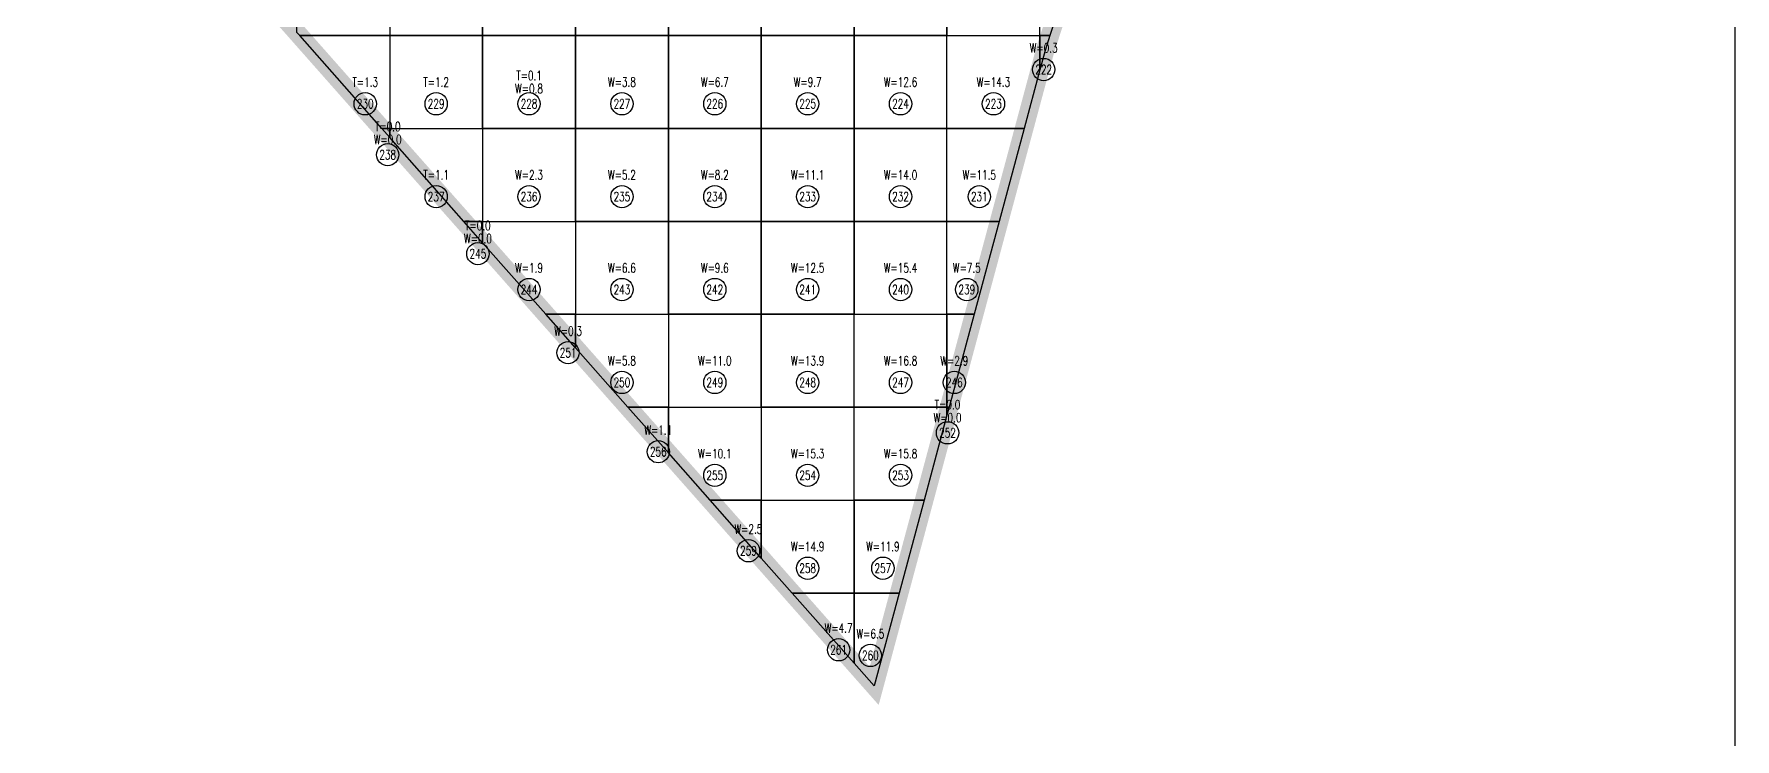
# Model space of a CAD drawing. Extents: x 4283 to 40403, y 1134 to 1764.
# Drawn here: x 17430.2 to 17513.5, y 1575.8 to 1610.2 of the extents above; entities that cross this region are included whole.
import ezdxf
from ezdxf.enums import TextEntityAlignment as Align

# ---------------------------------------------------------------- set-up
doc = ezdxf.new("R2010")
doc.units = 0
for name, color, linetype in [('tdz_20-1方格网', 2, 'Continuous'), ('tdz_20-1方格网计算', 7, 'Continuous'), ('tdz_土方计算图', 7, 'Continuous'), ('tdz_格田', 6, 'Continuous')]:
    doc.layers.add(name, color=color, linetype=linetype)
doc.styles.add('GLandNum', font='txt_____.ttf', dxfattribs={"width": 0.7, "height": 0.5})

msp = doc.modelspace()

# ---------------------------------------------------------------- linework, layer by layer
at = {"layer": 'tdz_20-1方格网', "linetype": 'Continuous'}
for points in [[(17443.08, 1610.329, 3086.539), (17443.08, 1614.716, 3086.641), (17447.625, 1614.716, 3086.505), (17447.625, 1610.171, 3086.453), (17443.22, 1610.171, 3086.534)], [(17447.625, 1614.716, 3086.505), (17447.625, 1610.171, 3086.453), (17452.171, 1610.171, 3086.364), (17452.171, 1614.716, 3086.364)], [(17452.171, 1614.716, 3086.364), (17452.171, 1610.171, 3086.364), (17456.716, 1610.171, 3086.364), (17456.716, 1614.716, 3086.364)], [(17456.716, 1614.716, 3086.364), (17456.716, 1610.171, 3086.364), (17461.262, 1610.171, 3086.364), (17461.262, 1614.716, 3086.364)], [(17461.262, 1614.716, 3086.364), (17461.262, 1610.171, 3086.364), (17465.807, 1610.171, 3086.364), (17465.807, 1614.716, 3086.364)], [(17465.807, 1614.716, 3086.364), (17465.807, 1610.171, 3086.364), (17470.353, 1610.171, 3086.364), (17470.353, 1614.716, 3086.364)], [(17470.353, 1614.716, 3086.364), (17470.353, 1610.171, 3086.364), (17474.898, 1610.171, 3086.364), (17474.898, 1614.716, 3086.364)], [(17474.898, 1614.716, 3086.364), (17474.898, 1610.171, 3086.364), (17479.444, 1610.171, 3086.364), (17479.444, 1614.716, 3086.364)], [(17479.444, 1614.716, 3086.364), (17481.408, 1614.716, 3086.364), (17479.933, 1610.171, 3086.364), (17479.444, 1610.171, 3086.364)], [(17443.22, 1610.171, 3086.534), (17447.625, 1610.171, 3086.453), (17447.625, 1605.625, 3086.364), (17447.236, 1605.625, 3086.364)], [(17447.625, 1610.171, 3086.453), (17447.625, 1605.625, 3086.364), (17452.171, 1605.625, 3086.364), (17452.171, 1610.171, 3086.364)], [(17452.171, 1610.171, 3086.364), (17452.171, 1605.625, 3086.364), (17456.716, 1605.625, 3086.364), (17456.716, 1610.171, 3086.364)], [(17456.716, 1610.171, 3086.364), (17456.716, 1605.625, 3086.364), (17461.262, 1605.625, 3086.364), (17461.262, 1610.171, 3086.364)], [(17461.262, 1610.171, 3086.364), (17461.262, 1605.625, 3086.364), (17465.807, 1605.625, 3086.364), (17465.807, 1610.171, 3086.364)], [(17465.807, 1610.171, 3086.364), (17465.807, 1605.625, 3086.364), (17470.353, 1605.625, 3086.364), (17470.353, 1610.171, 3086.364)], [(17470.353, 1610.171, 3086.364), (17470.353, 1605.625, 3086.364), (17474.898, 1605.625, 3086.364), (17474.898, 1610.171, 3086.364)], [(17478.67, 1605.625, 3086.364), (17474.898, 1605.625, 3086.364), (17474.898, 1610.171, 3086.364), (17479.444, 1610.171, 3086.364), (17479.444, 1608.5, 3086.364)], [(17479.444, 1610.171, 3086.364), (17479.933, 1610.171, 3086.364), (17479.699, 1609.448, 3086.364), (17479.444, 1608.5, 3086.364)], [(17447.236, 1605.625, 3086.364), (17447.625, 1605.625, 3086.364), (17447.625, 1605.185, 3086.364)], [(17447.625, 1605.185, 3086.364), (17447.625, 1605.625, 3086.364), (17452.171, 1605.625, 3086.364), (17452.171, 1601.08, 3086.364), (17451.252, 1601.08, 3086.364)], [(17452.171, 1605.625, 3086.364), (17452.171, 1601.08, 3086.364), (17456.716, 1601.08, 3086.364), (17456.716, 1605.625, 3086.364)], [(17456.716, 1605.625, 3086.364), (17456.716, 1601.08, 3086.364), (17461.262, 1601.08, 3086.364), (17461.262, 1605.625, 3086.364)], [(17461.262, 1605.625, 3086.364), (17461.262, 1601.08, 3086.364), (17465.807, 1601.08, 3086.364), (17465.807, 1605.625, 3086.364)], [(17465.807, 1605.625, 3086.364), (17465.807, 1601.08, 3086.364), (17470.353, 1601.08, 3086.364), (17470.353, 1605.625, 3086.364)], [(17470.353, 1605.625, 3086.364), (17470.353, 1601.08, 3086.364), (17474.898, 1601.08, 3086.364), (17474.898, 1605.625, 3086.364)], [(17474.898, 1605.625, 3086.364), (17478.67, 1605.625, 3086.364), (17477.448, 1601.08, 3086.364), (17474.898, 1601.08, 3086.364)], [(17451.252, 1601.08, 3086.364), (17452.171, 1601.08, 3086.364), (17452.171, 1600.04, 3086.364)], [(17452.171, 1600.04, 3086.364), (17452.171, 1601.08, 3086.364), (17456.716, 1601.08, 3086.364), (17456.716, 1596.534, 3086.364), (17455.269, 1596.534, 3086.364)], [(17456.716, 1601.08, 3086.364), (17456.716, 1596.534, 3086.364), (17461.262, 1596.534, 3086.364), (17461.262, 1601.08, 3086.364)], [(17461.262, 1601.08, 3086.364), (17461.262, 1596.534, 3086.364), (17465.807, 1596.534, 3086.364), (17465.807, 1601.08, 3086.364)], [(17465.807, 1601.08, 3086.364), (17465.807, 1596.534, 3086.364), (17470.353, 1596.534, 3086.364), (17470.353, 1601.08, 3086.364)], [(17470.353, 1601.08, 3086.364), (17470.353, 1596.534, 3086.364), (17474.898, 1596.534, 3086.364), (17474.898, 1601.08, 3086.364)], [(17474.898, 1601.08, 3086.364), (17477.448, 1601.08, 3086.364), (17476.225, 1596.534, 3086.364), (17474.898, 1596.534, 3086.364)], [(17455.269, 1596.534, 3086.364), (17456.716, 1596.534, 3086.364), (17456.716, 1594.896, 3086.364)], [(17456.716, 1594.896, 3086.364), (17456.716, 1596.534, 3086.364), (17461.262, 1596.534, 3086.364), (17461.262, 1591.989, 3086.364), (17459.285, 1591.989, 3086.364)], [(17461.262, 1596.534, 3086.364), (17461.262, 1591.989, 3086.364), (17465.807, 1591.989, 3086.364), (17465.807, 1596.534, 3086.364)], [(17465.807, 1596.534, 3086.364), (17465.807, 1591.989, 3086.364), (17470.353, 1591.989, 3086.364), (17470.353, 1596.534, 3086.364)], [(17470.353, 1591.989, 3086.364), (17470.353, 1596.534, 3086.364), (17474.898, 1596.534, 3086.364), (17474.898, 1591.989, 3086.364)], [(17474.898, 1596.534, 3086.364), (17476.225, 1596.534, 3086.364), (17475.003, 1591.989, 3086.364), (17474.898, 1591.989, 3086.364)], [(17459.285, 1591.989, 3086.364), (17461.262, 1591.989, 3086.364), (17461.262, 1589.752, 3086.364)], [(17461.262, 1589.752, 3086.364), (17461.262, 1591.989, 3086.364), (17465.807, 1591.989, 3086.364), (17465.807, 1587.444, 3086.364), (17463.302, 1587.444, 3086.364)], [(17465.807, 1591.989, 3086.364), (17465.807, 1587.444, 3086.364), (17470.353, 1587.444, 3086.364), (17470.353, 1591.989, 3086.364)], [(17473.78, 1587.444, 3086.364), (17470.353, 1587.444, 3086.364), (17470.353, 1591.989, 3086.364), (17474.898, 1591.989, 3086.364), (17474.898, 1591.601, 3086.364)], [(17474.898, 1591.989, 3086.364), (17475.003, 1591.989, 3086.364), (17474.898, 1591.601, 3086.364)], [(17463.302, 1587.444, 3086.364), (17465.807, 1587.444, 3086.364), (17465.807, 1584.608, 3086.364)], [(17465.807, 1584.608, 3086.364), (17465.807, 1587.444, 3086.364), (17470.353, 1587.444, 3086.364), (17470.353, 1582.898, 3086.364), (17467.318, 1582.898, 3086.364)], [(17470.353, 1587.444, 3086.364), (17473.78, 1587.444, 3086.364), (17472.557, 1582.898, 3086.364), (17470.353, 1582.898, 3086.364)], [(17467.318, 1582.898, 3086.364), (17470.353, 1582.898, 3086.364), (17470.353, 1579.464, 3086.364)], [(17470.353, 1582.898, 3086.364), (17472.557, 1582.898, 3086.364), (17471.335, 1578.353, 3086.364), (17470.353, 1579.464, 3086.364)]]:
    msp.add_polyline3d(points, close=True, dxfattribs=at)
at = {"layer": 'tdz_20-1方格网计算', "color": 7, "linetype": 'Continuous'}
for centre in [(17479.63, 1608.512), (17446.427, 1606.837), (17449.898, 1606.837), (17454.444, 1606.837), (17458.989, 1606.837), (17463.535, 1606.837), (17468.08, 1606.837), (17472.625, 1606.837), (17477.171, 1606.837), (17447.528, 1604.344), (17449.898, 1602.292), (17454.444, 1602.292), (17458.989, 1602.292), (17463.535, 1602.292), (17468.08, 1602.292), (17472.625, 1602.292), (17476.479, 1602.292), (17451.941, 1599.5), (17454.444, 1597.747), (17458.989, 1597.747), (17463.535, 1597.747), (17468.08, 1597.747), (17472.625, 1597.747), (17475.867, 1597.747), (17456.354, 1594.655), (17458.989, 1593.201), (17463.535, 1593.201), (17468.08, 1593.201), (17472.625, 1593.201), (17475.256, 1593.201), (17474.924, 1590.734), (17460.768, 1589.81), (17463.535, 1588.656), (17468.08, 1588.656), (17472.625, 1588.656), (17465.181, 1584.965), (17468.08, 1584.11), (17471.761, 1584.11), (17469.594, 1580.12), (17471.149, 1579.843)]:
    msp.add_circle(centre, 0.545, dxfattribs=at)
at = {"layer": 'tdz_土方计算图', "linetype": 'Continuous'}
msp.add_lwpolyline([(17513.46, 1674.092), (17513.46, 1514.092)], dxfattribs=at)
at = {"layer": 'tdz_格田', "linetype": 'Continuous', "lineweight": 60, "const_width": 0.909}
msp.add_lwpolyline([(17499.295, 1669.832), (17479.699, 1609.448), (17471.335, 1578.353), (17397.625, 1661.77), (17499.295, 1669.832)], close=True, dxfattribs=at)

# ---------------------------------------------------------------- texts
at = {"layer": 'tdz_20-1方格网计算', "color": 173, "linetype": 'Continuous', "style": 'GLandNum', "width": 0.7}
for s, p in [('W=0.3', (17479.63, 1609.572)), ('W=0.8', (17454.444, 1607.58)), ('W=3.8', (17458.989, 1607.898)), ('W=6.7', (17463.535, 1607.898)), ('W=9.7', (17468.08, 1607.898)), ('W=12.6', (17472.625, 1607.898)), ('W=14.3', (17477.171, 1607.898)), ('W=0.0', (17447.528, 1605.087)), ('W=2.3', (17454.444, 1603.353)), ('W=5.2', (17458.989, 1603.353)), ('W=8.2', (17463.535, 1603.353)), ('W=11.1', (17468.08, 1603.353)), ('W=14.0', (17472.625, 1603.353)), ('W=11.5', (17476.479, 1603.353)), ('W=0.0', (17451.941, 1600.242)), ('W=1.9', (17454.444, 1598.807)), ('W=6.6', (17458.989, 1598.807)), ('W=9.6', (17463.535, 1598.807)), ('W=12.5', (17468.08, 1598.807)), ('W=15.4', (17472.625, 1598.807)), ('W=7.5', (17475.867, 1598.807)), ('W=0.3', (17456.354, 1595.715)), ('W=5.8', (17458.989, 1594.262)), ('W=11.0', (17463.535, 1594.262)), ('W=13.9', (17468.08, 1594.262)), ('W=16.8', (17472.625, 1594.262)), ('W=2.9', (17475.256, 1594.262)), ('W=0.0', (17474.924, 1591.477)), ('W=1.1', (17460.768, 1590.871)), ('W=10.1', (17463.535, 1589.716)), ('W=15.3', (17468.08, 1589.716)), ('W=15.8', (17472.625, 1589.716)), ('W=2.5', (17465.181, 1586.026)), ('W=14.9', (17468.08, 1585.171)), ('W=11.9', (17471.761, 1585.171)), ('W=4.7', (17469.594, 1581.181)), ('W=6.5', (17471.149, 1580.903))]:
    msp.add_text(s, height=0.4545, dxfattribs=at).set_placement(p, align=Align.MIDDLE_CENTER)
at = {"layer": 'tdz_20-1方格网计算', "color": 2, "linetype": 'Continuous', "style": 'GLandNum', "width": 0.7}
for s, p in [('T=0.1', (17454.444, 1608.216)), ('T=1.3', (17446.427, 1607.898)), ('T=1.2', (17449.898, 1607.898)), ('T=0.0', (17447.528, 1605.723)), ('T=1.1', (17449.898, 1603.353)), ('T=0.0', (17451.941, 1600.878)), ('T=0.0', (17474.924, 1592.113))]:
    msp.add_text(s, height=0.4545, dxfattribs=at).set_placement(p, align=Align.MIDDLE_CENTER)
at = {"layer": 'tdz_20-1方格网计算', "color": 7, "linetype": 'Continuous', "style": 'GLandNum', "width": 0.7}
for s, p in [('222', (17479.63, 1608.512)), ('230', (17446.427, 1606.837)), ('229', (17449.898, 1606.837)), ('228', (17454.444, 1606.837)), ('227', (17458.989, 1606.837)), ('226', (17463.535, 1606.837)), ('225', (17468.08, 1606.837)), ('224', (17472.625, 1606.837)), ('223', (17477.171, 1606.837)), ('238', (17447.528, 1604.344)), ('237', (17449.898, 1602.292)), ('236', (17454.444, 1602.292)), ('235', (17458.989, 1602.292)), ('234', (17463.535, 1602.292)), ('233', (17468.08, 1602.292)), ('232', (17472.625, 1602.292)), ('231', (17476.479, 1602.292)), ('245', (17451.941, 1599.5)), ('244', (17454.444, 1597.747)), ('243', (17458.989, 1597.747)), ('242', (17463.535, 1597.747)), ('241', (17468.08, 1597.747)), ('240', (17472.625, 1597.747)), ('239', (17475.867, 1597.747)), ('251', (17456.354, 1594.655)), ('250', (17458.989, 1593.201)), ('249', (17463.535, 1593.201)), ('248', (17468.08, 1593.201)), ('247', (17472.625, 1593.201)), ('246', (17475.256, 1593.201)), ('252', (17474.924, 1590.734)), ('256', (17460.768, 1589.81)), ('255', (17463.535, 1588.656)), ('254', (17468.08, 1588.656)), ('253', (17472.625, 1588.656)), ('259', (17465.181, 1584.965)), ('258', (17468.08, 1584.11)), ('257', (17471.761, 1584.11)), ('261', (17469.594, 1580.12)), ('260', (17471.149, 1579.843))]:
    msp.add_text(s, height=0.4545, dxfattribs=at).set_placement(p, align=Align.MIDDLE_CENTER)

doc.saveas('drawing.dxf')
